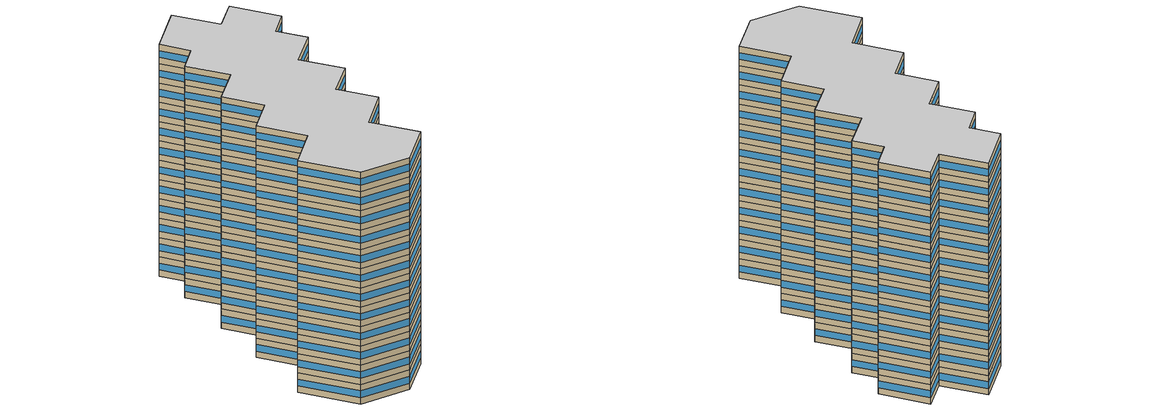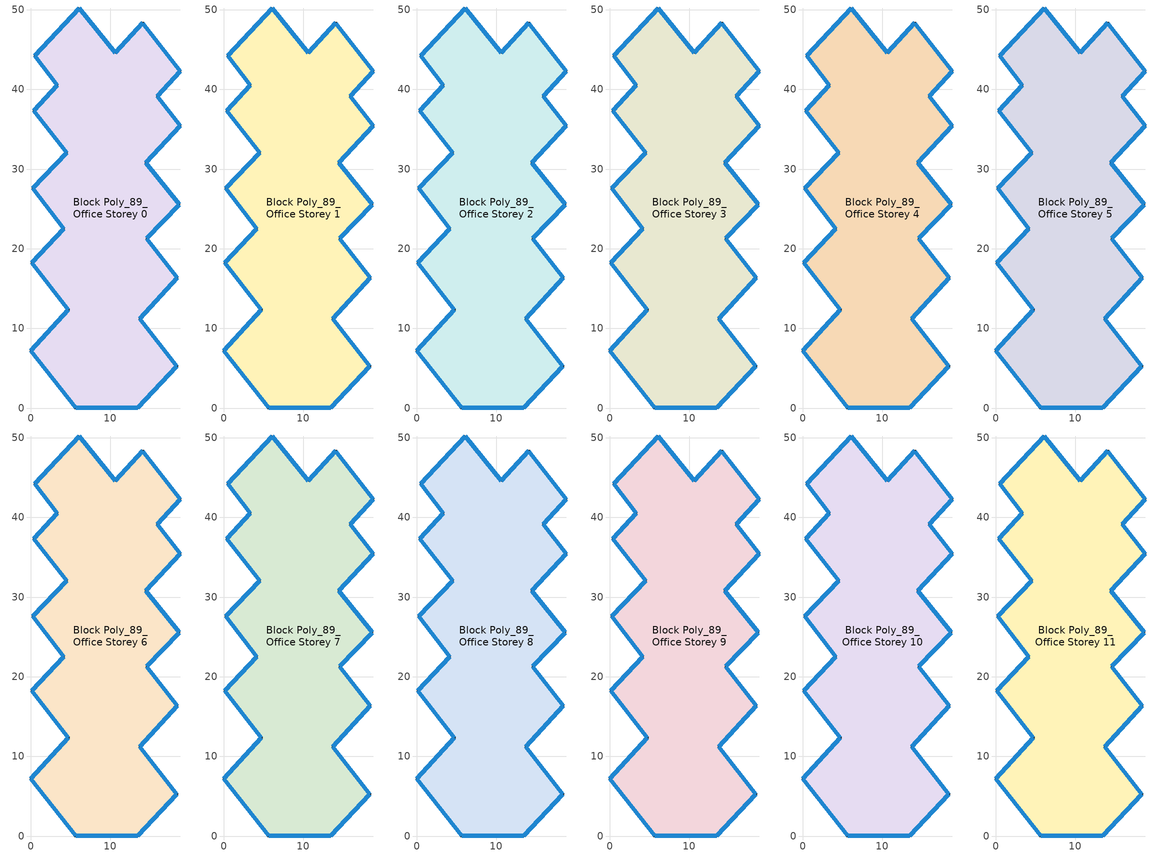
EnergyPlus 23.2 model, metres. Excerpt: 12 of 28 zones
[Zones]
Block Poly_89_Office Storey 0
 floor ground (HSCWZ_Public&Industrial_2005_FloorGround): 14.08,48.34 18.76,42.29 15.86,39.11 18.76,35.41 14.41,30.81 18.63,25.55 14.57,21.28 18.41,16.35 13.68,11.2 18.36,5.26 13.43,0.01 5.62,0 0,7.17 4.74,12.32 0.15,18.26 4.11,22.53 0.27,27.57 4.52,32.05 0.4,37.32 3.3,40.5 0.49,44.19 6.1,50.22 10.6,44.61 z0
 wall outside (HSCWZ_Public&Industrial_2005_ExtWall): 0.49,44.19 3.3,40.5 0.4,37.32 4.52,32.05 0.27,27.57 4.11,22.53 0.15,18.26 4.74,12.32 0,7.17 5.62,0 13.43,0.01 18.36,5.26 13.68,11.2 18.41,16.35 14.57,21.28 18.63,25.55 14.41,30.81 18.76,35.41 15.86,39.11 18.76,42.29 14.08,48.34 10.6,44.61 6.1,50.22 0.49,44.19 z0:3
 window (HSCWZ_Public&Industrial_2005_Win): 0.5,44.19 3.3,40.5 / 3.3,40.5 0.4,37.32 / 0.4,37.32 4.52,32.06 / 4.52,32.05 0.27,27.57 / 0.27,27.56 4.11,22.53 / 4.11,22.52 0.15,18.26 / 0.15,18.25 4.73,12.32 / 4.73,12.32 0,7.17 / 0,7.17 5.62,0 / 5.62,0 13.43,0.01 / 13.43,0.01 18.36,5.26 / 18.36,5.27 13.68,11.2 / 13.68,11.2 18.41,16.35 / 18.41,16.35 14.57,21.28 / 14.57,21.28 18.63,25.55 / 18.63,25.55 14.42,30.81 / 14.42,30.82 18.76,35.41 / 18.76,35.41 15.86,39.11 / 15.86,39.11 18.76,42.28 / 18.76,42.29 14.08,48.33 / 14.07,48.33 10.6,44.61 / 10.59,44.62 6.1,50.21 / 6.1,50.21 0.5,44.2 z0.98:2.02
Block Poly_89_Office Storey 1
 floor to Block Poly_89_Office Storey 0 (HSCWZ_Public&Industrial_2005_FloorSlab): 14.08,48.34 18.76,42.29 15.86,39.11 18.76,35.41 14.41,30.81 18.63,25.55 14.57,21.28 18.41,16.35 13.68,11.2 18.36,5.26 13.43,0.01 5.62,0 0,7.17 4.74,12.32 0.15,18.26 4.11,22.53 0.27,27.57 4.52,32.05 0.4,37.32 3.3,40.5 0.49,44.19 6.1,50.22 10.6,44.61 z3
 wall outside (HSCWZ_Public&Industrial_2005_ExtWall): 0.49,44.19 3.3,40.5 0.4,37.32 4.52,32.05 0.27,27.57 4.11,22.53 0.15,18.26 4.74,12.32 0,7.17 5.62,0 13.43,0.01 18.36,5.26 13.68,11.2 18.41,16.35 14.57,21.28 18.63,25.55 14.41,30.81 18.76,35.41 15.86,39.11 18.76,42.29 14.08,48.34 10.6,44.61 6.1,50.22 0.49,44.19 z3:6
 window (HSCWZ_Public&Industrial_2005_Win): 0.5,44.19 3.3,40.5 / 3.3,40.5 0.4,37.32 / 0.4,37.32 4.52,32.06 / 4.52,32.05 0.27,27.57 / 0.27,27.56 4.11,22.53 / 4.11,22.52 0.15,18.26 / 0.15,18.25 4.73,12.32 / 4.73,12.32 0,7.17 / 0,7.17 5.62,0 / 5.62,0 13.43,0.01 / 13.43,0.01 18.36,5.26 / 18.36,5.27 13.68,11.2 / 13.68,11.2 18.41,16.35 / 18.41,16.35 14.57,21.28 / 14.57,21.28 18.63,25.55 / 18.63,25.55 14.42,30.81 / 14.42,30.82 18.76,35.41 / 18.76,35.41 15.86,39.11 / 15.86,39.11 18.76,42.28 / 18.76,42.29 14.08,48.33 / 14.07,48.33 10.6,44.61 / 10.59,44.62 6.1,50.21 / 6.1,50.21 0.5,44.2 z3.98:5.03
Block Poly_89_Office Storey 2
 floor to Block Poly_89_Office Storey 1 (HSCWZ_Public&Industrial_2005_FloorSlab): 14.08,48.34 18.76,42.29 15.86,39.11 18.76,35.41 14.41,30.81 18.63,25.55 14.57,21.28 18.41,16.35 13.68,11.2 18.36,5.26 13.43,0.01 5.62,0 0,7.17 4.74,12.32 0.15,18.26 4.11,22.53 0.27,27.57 4.52,32.05 0.4,37.32 3.3,40.5 0.49,44.19 6.1,50.22 10.6,44.61 z6
 wall outside (HSCWZ_Public&Industrial_2005_ExtWall): 0.49,44.19 3.3,40.5 0.4,37.32 4.52,32.05 0.27,27.57 4.11,22.53 0.15,18.26 4.74,12.32 0,7.17 5.62,0 13.43,0.01 18.36,5.26 13.68,11.2 18.41,16.35 14.57,21.28 18.63,25.55 14.41,30.81 18.76,35.41 15.86,39.11 18.76,42.29 14.08,48.34 10.6,44.61 6.1,50.22 0.49,44.19 z6:9
 window (HSCWZ_Public&Industrial_2005_Win): 0.5,44.19 3.3,40.5 / 3.3,40.5 0.4,37.32 / 0.4,37.32 4.52,32.06 / 4.52,32.05 0.27,27.57 / 0.27,27.56 4.11,22.53 / 4.11,22.52 0.15,18.26 / 0.15,18.25 4.73,12.32 / 4.73,12.32 0,7.17 / 0,7.17 5.62,0 / 5.62,0 13.43,0.01 / 13.43,0.01 18.36,5.26 / 18.36,5.27 13.68,11.2 / 13.68,11.2 18.41,16.35 / 18.41,16.35 14.57,21.28 / 14.57,21.28 18.63,25.55 / 18.63,25.55 14.42,30.81 / 14.42,30.82 18.76,35.41 / 18.76,35.41 15.86,39.11 / 15.86,39.11 18.76,42.28 / 18.76,42.29 14.08,48.33 / 14.07,48.33 10.6,44.61 / 10.59,44.62 6.1,50.21 / 6.1,50.21 0.5,44.2 z6.97:8.03
Block Poly_89_Office Storey 3
 floor to Block Poly_89_Office Storey 2 (HSCWZ_Public&Industrial_2005_FloorSlab): 14.08,48.34 18.76,42.29 15.86,39.11 18.76,35.41 14.41,30.81 18.63,25.55 14.57,21.28 18.41,16.35 13.68,11.2 18.36,5.26 13.43,0.01 5.62,0 0,7.17 4.74,12.32 0.15,18.26 4.11,22.53 0.27,27.57 4.52,32.05 0.4,37.32 3.3,40.5 0.49,44.19 6.1,50.22 10.6,44.61 z9
 wall outside (HSCWZ_Public&Industrial_2005_ExtWall): 0.49,44.19 3.3,40.5 0.4,37.32 4.52,32.05 0.27,27.57 4.11,22.53 0.15,18.26 4.74,12.32 0,7.17 5.62,0 13.43,0.01 18.36,5.26 13.68,11.2 18.41,16.35 14.57,21.28 18.63,25.55 14.41,30.81 18.76,35.41 15.86,39.11 18.76,42.29 14.08,48.34 10.6,44.61 6.1,50.22 0.49,44.19 z9:12
 window (HSCWZ_Public&Industrial_2005_Win): 0.5,44.19 3.3,40.5 / 3.3,40.5 0.4,37.32 / 0.4,37.32 4.52,32.06 / 4.52,32.05 0.27,27.57 / 0.27,27.56 4.11,22.53 / 4.11,22.52 0.15,18.26 / 0.15,18.25 4.73,12.32 / 4.73,12.32 0,7.17 / 0,7.17 5.62,0 / 5.62,0 13.43,0.01 / 13.43,0.01 18.36,5.26 / 18.36,5.27 13.68,11.2 / 13.68,11.2 18.41,16.35 / 18.41,16.35 14.57,21.28 / 14.57,21.28 18.63,25.55 / 18.63,25.55 14.42,30.81 / 14.42,30.82 18.76,35.41 / 18.76,35.41 15.86,39.11 / 15.86,39.11 18.76,42.28 / 18.76,42.29 14.08,48.33 / 14.07,48.33 10.6,44.61 / 10.59,44.62 6.1,50.21 / 6.1,50.21 0.5,44.2 z9.97:11.03
Block Poly_89_Office Storey 4
 floor to Block Poly_89_Office Storey 3 (HSCWZ_Public&Industrial_2005_FloorSlab): 14.08,48.34 18.76,42.29 15.86,39.11 18.76,35.41 14.41,30.81 18.63,25.55 14.57,21.28 18.41,16.35 13.68,11.2 18.36,5.26 13.43,0.01 5.62,0 0,7.17 4.74,12.32 0.15,18.26 4.11,22.53 0.27,27.57 4.52,32.05 0.4,37.32 3.3,40.5 0.49,44.19 6.1,50.22 10.6,44.61 z12
 wall outside (HSCWZ_Public&Industrial_2005_ExtWall): 0.49,44.19 3.3,40.5 0.4,37.32 4.52,32.05 0.27,27.57 4.11,22.53 0.15,18.26 4.74,12.32 0,7.17 5.62,0 13.43,0.01 18.36,5.26 13.68,11.2 18.41,16.35 14.57,21.28 18.63,25.55 14.41,30.81 18.76,35.41 15.86,39.11 18.76,42.29 14.08,48.34 10.6,44.61 6.1,50.22 0.49,44.19 z12:15
 window (HSCWZ_Public&Industrial_2005_Win): 0.5,44.19 3.3,40.5 / 3.3,40.5 0.4,37.32 / 0.4,37.32 4.52,32.06 / 4.52,32.05 0.27,27.57 / 0.27,27.56 4.11,22.53 / 4.11,22.52 0.15,18.26 / 0.15,18.25 4.73,12.32 / 4.73,12.32 0,7.17 / 0,7.17 5.62,0 / 5.62,0 13.43,0.01 / 13.43,0.01 18.36,5.26 / 18.36,5.27 13.68,11.2 / 13.68,11.2 18.41,16.35 / 18.41,16.35 14.57,21.28 / 14.57,21.28 18.63,25.55 / 18.63,25.55 14.42,30.81 / 14.42,30.82 18.76,35.41 / 18.76,35.41 15.86,39.11 / 15.86,39.11 18.76,42.28 / 18.76,42.29 14.08,48.33 / 14.07,48.33 10.6,44.61 / 10.59,44.62 6.1,50.21 / 6.1,50.21 0.5,44.2 z12.97:14.03
Block Poly_89_Office Storey 5
 floor to Block Poly_89_Office Storey 4 (HSCWZ_Public&Industrial_2005_FloorSlab): 14.08,48.34 18.76,42.29 15.86,39.11 18.76,35.41 14.41,30.81 18.63,25.55 14.57,21.28 18.41,16.35 13.68,11.2 18.36,5.26 13.43,0.01 5.62,0 0,7.17 4.74,12.32 0.15,18.26 4.11,22.53 0.27,27.57 4.52,32.05 0.4,37.32 3.3,40.5 0.49,44.19 6.1,50.22 10.6,44.61 z15
 wall outside (HSCWZ_Public&Industrial_2005_ExtWall): 0.49,44.19 3.3,40.5 0.4,37.32 4.52,32.05 0.27,27.57 4.11,22.53 0.15,18.26 4.74,12.32 0,7.17 5.62,0 13.43,0.01 18.36,5.26 13.68,11.2 18.41,16.35 14.57,21.28 18.63,25.55 14.41,30.81 18.76,35.41 15.86,39.11 18.76,42.29 14.08,48.34 10.6,44.61 6.1,50.22 0.49,44.19 z15:18
 window (HSCWZ_Public&Industrial_2005_Win): 0.5,44.19 3.3,40.5 / 3.3,40.5 0.4,37.32 / 0.4,37.32 4.52,32.06 / 4.52,32.05 0.27,27.57 / 0.27,27.56 4.11,22.53 / 4.11,22.52 0.15,18.26 / 0.15,18.25 4.73,12.32 / 4.73,12.32 0,7.17 / 0,7.17 5.62,0 / 5.62,0 13.43,0.01 / 13.43,0.01 18.36,5.26 / 18.36,5.27 13.68,11.2 / 13.68,11.2 18.41,16.35 / 18.41,16.35 14.57,21.28 / 14.57,21.28 18.63,25.55 / 18.63,25.55 14.42,30.81 / 14.42,30.82 18.76,35.41 / 18.76,35.41 15.86,39.11 / 15.86,39.11 18.76,42.28 / 18.76,42.29 14.08,48.33 / 14.07,48.33 10.6,44.61 / 10.59,44.62 6.1,50.21 / 6.1,50.21 0.5,44.2 z15.97:17.02
Block Poly_89_Office Storey 6
 floor to Block Poly_89_Office Storey 5 (HSCWZ_Public&Industrial_2005_FloorSlab): 14.08,48.34 18.76,42.29 15.86,39.11 18.76,35.41 14.41,30.81 18.63,25.55 14.57,21.28 18.41,16.35 13.68,11.2 18.36,5.26 13.43,0.01 5.62,0 0,7.17 4.74,12.32 0.15,18.26 4.11,22.53 0.27,27.57 4.52,32.05 0.4,37.32 3.3,40.5 0.49,44.19 6.1,50.22 10.6,44.61 z18
 wall outside (HSCWZ_Public&Industrial_2005_ExtWall): 0.49,44.19 3.3,40.5 0.4,37.32 4.52,32.05 0.27,27.57 4.11,22.53 0.15,18.26 4.74,12.32 0,7.17 5.62,0 13.43,0.01 18.36,5.26 13.68,11.2 18.41,16.35 14.57,21.28 18.63,25.55 14.41,30.81 18.76,35.41 15.86,39.11 18.76,42.29 14.08,48.34 10.6,44.61 6.1,50.22 0.49,44.19 z18:21
 window (HSCWZ_Public&Industrial_2005_Win): 0.5,44.19 3.3,40.5 / 3.3,40.5 0.4,37.32 / 0.4,37.32 4.52,32.06 / 4.52,32.05 0.27,27.57 / 0.27,27.56 4.11,22.53 / 4.11,22.52 0.15,18.26 / 0.15,18.25 4.73,12.32 / 4.73,12.32 0,7.17 / 0,7.17 5.62,0 / 5.62,0 13.43,0.01 / 13.43,0.01 18.36,5.26 / 18.36,5.27 13.68,11.2 / 13.68,11.2 18.41,16.35 / 18.41,16.35 14.57,21.28 / 14.57,21.28 18.63,25.55 / 18.63,25.55 14.42,30.81 / 14.42,30.82 18.76,35.41 / 18.76,35.41 15.86,39.11 / 15.86,39.11 18.76,42.28 / 18.76,42.29 14.08,48.33 / 14.07,48.33 10.6,44.61 / 10.59,44.62 6.1,50.21 / 6.1,50.21 0.5,44.2 z18.98:20.02
Block Poly_89_Office Storey 7
 floor to Block Poly_89_Office Storey 6 (HSCWZ_Public&Industrial_2005_FloorSlab): 14.08,48.34 18.76,42.29 15.86,39.11 18.76,35.41 14.41,30.81 18.63,25.55 14.57,21.28 18.41,16.35 13.68,11.2 18.36,5.26 13.43,0.01 5.62,0 0,7.17 4.74,12.32 0.15,18.26 4.11,22.53 0.27,27.57 4.52,32.05 0.4,37.32 3.3,40.5 0.49,44.19 6.1,50.22 10.6,44.61 z21
 wall outside (HSCWZ_Public&Industrial_2005_ExtWall): 0.49,44.19 3.3,40.5 0.4,37.32 4.52,32.05 0.27,27.57 4.11,22.53 0.15,18.26 4.74,12.32 0,7.17 5.62,0 13.43,0.01 18.36,5.26 13.68,11.2 18.41,16.35 14.57,21.28 18.63,25.55 14.41,30.81 18.76,35.41 15.86,39.11 18.76,42.29 14.08,48.34 10.6,44.61 6.1,50.22 0.49,44.19 z21:24
 window (HSCWZ_Public&Industrial_2005_Win): 0.5,44.19 3.3,40.5 / 3.3,40.5 0.4,37.32 / 0.4,37.32 4.52,32.06 / 4.52,32.05 0.27,27.57 / 0.27,27.56 4.11,22.53 / 4.11,22.52 0.15,18.26 / 0.15,18.25 4.73,12.32 / 4.73,12.32 0,7.17 / 0,7.17 5.62,0 / 5.62,0 13.43,0.01 / 13.43,0.01 18.36,5.26 / 18.36,5.27 13.68,11.2 / 13.68,11.2 18.41,16.35 / 18.41,16.35 14.57,21.28 / 14.57,21.28 18.63,25.55 / 18.63,25.55 14.42,30.81 / 14.42,30.82 18.76,35.41 / 18.76,35.41 15.86,39.11 / 15.86,39.11 18.76,42.28 / 18.76,42.29 14.08,48.33 / 14.07,48.33 10.6,44.61 / 10.59,44.62 6.1,50.21 / 6.1,50.21 0.5,44.2 z21.98:23.02
Block Poly_89_Office Storey 8
 floor to Block Poly_89_Office Storey 7 (HSCWZ_Public&Industrial_2005_FloorSlab): 14.08,48.34 18.76,42.29 15.86,39.11 18.76,35.41 14.41,30.81 18.63,25.55 14.57,21.28 18.41,16.35 13.68,11.2 18.36,5.26 13.43,0.01 5.62,0 0,7.17 4.74,12.32 0.15,18.26 4.11,22.53 0.27,27.57 4.52,32.05 0.4,37.32 3.3,40.5 0.49,44.19 6.1,50.22 10.6,44.61 z24
 wall outside (HSCWZ_Public&Industrial_2005_ExtWall): 0.49,44.19 3.3,40.5 0.4,37.32 4.52,32.05 0.27,27.57 4.11,22.53 0.15,18.26 4.74,12.32 0,7.17 5.62,0 13.43,0.01 18.36,5.26 13.68,11.2 18.41,16.35 14.57,21.28 18.63,25.55 14.41,30.81 18.76,35.41 15.86,39.11 18.76,42.29 14.08,48.34 10.6,44.61 6.1,50.22 0.49,44.19 z24:27
 window (HSCWZ_Public&Industrial_2005_Win): 0.5,44.19 3.3,40.5 / 3.3,40.5 0.4,37.32 / 0.4,37.32 4.52,32.06 / 4.52,32.05 0.27,27.57 / 0.27,27.56 4.11,22.53 / 4.11,22.52 0.15,18.26 / 0.15,18.25 4.73,12.32 / 4.73,12.32 0,7.17 / 0,7.17 5.62,0 / 5.62,0 13.43,0.01 / 13.43,0.01 18.36,5.26 / 18.36,5.27 13.68,11.2 / 13.68,11.2 18.41,16.35 / 18.41,16.35 14.57,21.28 / 14.57,21.28 18.63,25.55 / 18.63,25.55 14.42,30.81 / 14.42,30.82 18.76,35.41 / 18.76,35.41 15.86,39.11 / 15.86,39.11 18.76,42.28 / 18.76,42.29 14.08,48.33 / 14.07,48.33 10.6,44.61 / 10.59,44.62 6.1,50.21 / 6.1,50.21 0.5,44.2 z24.98:26.02
Block Poly_89_Office Storey 9
 floor to Block Poly_89_Office Storey 8 (HSCWZ_Public&Industrial_2005_FloorSlab): 14.08,48.34 18.76,42.29 15.86,39.11 18.76,35.41 14.41,30.81 18.63,25.55 14.57,21.28 18.41,16.35 13.68,11.2 18.36,5.26 13.43,0.01 5.62,0 0,7.17 4.74,12.32 0.15,18.26 4.11,22.53 0.27,27.57 4.52,32.05 0.4,37.32 3.3,40.5 0.49,44.19 6.1,50.22 10.6,44.61 z27
 wall outside (HSCWZ_Public&Industrial_2005_ExtWall): 0.49,44.19 3.3,40.5 0.4,37.32 4.52,32.05 0.27,27.57 4.11,22.53 0.15,18.26 4.74,12.32 0,7.17 5.62,0 13.43,0.01 18.36,5.26 13.68,11.2 18.41,16.35 14.57,21.28 18.63,25.55 14.41,30.81 18.76,35.41 15.86,39.11 18.76,42.29 14.08,48.34 10.6,44.61 6.1,50.22 0.49,44.19 z27:30
 window (HSCWZ_Public&Industrial_2005_Win): 0.5,44.19 3.3,40.5 / 3.3,40.5 0.4,37.32 / 0.4,37.32 4.52,32.06 / 4.52,32.05 0.27,27.57 / 0.27,27.56 4.11,22.53 / 4.11,22.52 0.15,18.26 / 0.15,18.25 4.73,12.32 / 4.73,12.32 0,7.17 / 0,7.17 5.62,0 / 5.62,0 13.43,0.01 / 13.43,0.01 18.36,5.26 / 18.36,5.27 13.68,11.2 / 13.68,11.2 18.41,16.35 / 18.41,16.35 14.57,21.28 / 14.57,21.28 18.63,25.55 / 18.63,25.55 14.42,30.81 / 14.42,30.82 18.76,35.41 / 18.76,35.41 15.86,39.11 / 15.86,39.11 18.76,42.28 / 18.76,42.29 14.08,48.33 / 14.07,48.33 10.6,44.61 / 10.59,44.62 6.1,50.21 / 6.1,50.21 0.5,44.2 z27.98:29.02
Block Poly_89_Office Storey 10
 floor to Block Poly_89_Office Storey 9 (HSCWZ_Public&Industrial_2005_FloorSlab): 14.08,48.34 18.76,42.29 15.86,39.11 18.76,35.41 14.41,30.81 18.63,25.55 14.57,21.28 18.41,16.35 13.68,11.2 18.36,5.26 13.43,0.01 5.62,0 0,7.17 4.74,12.32 0.15,18.26 4.11,22.53 0.27,27.57 4.52,32.05 0.4,37.32 3.3,40.5 0.49,44.19 6.1,50.22 10.6,44.61 z30
 wall outside (HSCWZ_Public&Industrial_2005_ExtWall): 0.49,44.19 3.3,40.5 0.4,37.32 4.52,32.05 0.27,27.57 4.11,22.53 0.15,18.26 4.74,12.32 0,7.17 5.62,0 13.43,0.01 18.36,5.26 13.68,11.2 18.41,16.35 14.57,21.28 18.63,25.55 14.41,30.81 18.76,35.41 15.86,39.11 18.76,42.29 14.08,48.34 10.6,44.61 6.1,50.22 0.49,44.19 z30:33
 window (HSCWZ_Public&Industrial_2005_Win): 0.5,44.19 3.3,40.5 / 3.3,40.5 0.4,37.32 / 0.4,37.32 4.52,32.06 / 4.52,32.05 0.27,27.57 / 0.27,27.56 4.11,22.53 / 4.11,22.52 0.15,18.26 / 0.15,18.25 4.73,12.32 / 4.73,12.32 0,7.17 / 0,7.17 5.62,0 / 5.62,0 13.43,0.01 / 13.43,0.01 18.36,5.26 / 18.36,5.27 13.68,11.2 / 13.68,11.2 18.41,16.35 / 18.41,16.35 14.57,21.28 / 14.57,21.28 18.63,25.55 / 18.63,25.55 14.42,30.81 / 14.42,30.82 18.76,35.41 / 18.76,35.41 15.86,39.11 / 15.86,39.11 18.76,42.28 / 18.76,42.29 14.08,48.33 / 14.07,48.33 10.6,44.61 / 10.59,44.62 6.1,50.21 / 6.1,50.21 0.5,44.2 z30.98:32.02
Block Poly_89_Office Storey 11
 floor to Block Poly_89_Office Storey 10 (HSCWZ_Public&Industrial_2005_FloorSlab): 14.08,48.34 18.76,42.29 15.86,39.11 18.76,35.41 14.41,30.81 18.63,25.55 14.57,21.28 18.41,16.35 13.68,11.2 18.36,5.26 13.43,0.01 5.62,0 0,7.17 4.74,12.32 0.15,18.26 4.11,22.53 0.27,27.57 4.52,32.05 0.4,37.32 3.3,40.5 0.49,44.19 6.1,50.22 10.6,44.61 z33
 wall outside (HSCWZ_Public&Industrial_2005_ExtWall): 0.49,44.19 3.3,40.5 0.4,37.32 4.52,32.05 0.27,27.57 4.11,22.53 0.15,18.26 4.74,12.32 0,7.17 5.62,0 13.43,0.01 18.36,5.26 13.68,11.2 18.41,16.35 14.57,21.28 18.63,25.55 14.41,30.81 18.76,35.41 15.86,39.11 18.76,42.29 14.08,48.34 10.6,44.61 6.1,50.22 0.49,44.19 z33:36
 window (HSCWZ_Public&Industrial_2005_Win): 0.5,44.19 3.3,40.5 / 3.3,40.5 0.4,37.32 / 0.4,37.32 4.52,32.06 / 4.52,32.05 0.27,27.57 / 0.27,27.56 4.11,22.53 / 4.11,22.52 0.15,18.26 / 0.15,18.25 4.73,12.32 / 4.73,12.32 0,7.17 / 0,7.17 5.62,0 / 5.62,0 13.43,0.01 / 13.43,0.01 18.36,5.26 / 18.36,5.27 13.68,11.2 / 13.68,11.2 18.41,16.35 / 18.41,16.35 14.57,21.28 / 14.57,21.28 18.63,25.55 / 18.63,25.55 14.42,30.81 / 14.42,30.82 18.76,35.41 / 18.76,35.41 15.86,39.11 / 15.86,39.11 18.76,42.28 / 18.76,42.29 14.08,48.33 / 14.07,48.33 10.6,44.61 / 10.59,44.62 6.1,50.21 / 6.1,50.21 0.5,44.2 z33.98:35.02
 ceiling to Block Poly_89_Office Storey 12 (HSCWZ_Public&Industrial_2005_FloorSlab): 18.36,5.26 13.68,11.2 18.41,16.35 14.57,21.28 18.63,25.55 14.41,30.81 18.76,35.41 15.86,39.11 18.76,42.29 14.08,48.34 10.6,44.61 6.1,50.22 0.49,44.19 3.3,40.5 0.4,37.32 4.52,32.05 0.27,27.57 4.11,22.53 0.15,18.26 4.74,12.32 0,7.17 5.62,0 13.43,0.01 z36
[BUILDING]
shang4hai3shi4_Office_4_15_2005: North Axis=0; Terrain=City; Loads Convergence Tolerance Value=0.04; Temperature Convergence Tolerance Value=0.4; Solar Distribution=FullExterior; Maximum Number of Warmup Days=25; Minimum Number of Warmup Days=1
[MATERIAL] Thermal Absorptance=0.9; Solar Absorptance=0.7; Visible Absorptance=0.7
Name | Roughness | Thickness | Conductivity | Density | Specific Heat
Concrete | MediumRough | 0.1 | 1.7 | 2240 | 900
Brick | MediumRough | 0.1 | 0.72 | 1920 | 840
Tile | Smooth | 0.02 | 1.3 | 2200 | 900
Gypsum | Smooth | 0.015 | 0.16 | 800 | 1090
Insulation 0.011 | Rough | 0.011 | 0.04 | 40 | 1500
Insulation 0.021 | Rough | 0.021 | 0.04 | 40 | 1500
Insulation 0.043 | Rough | 0.043 | 0.04 | 40 | 1500
[WINDOWMATERIAL:SIMPLEGLAZINGSYSTEM]
HSCWZ_Public&Industrial_2005_Win_material: UFactor=3.175; Solar Heat Gain Coefficient=0.485
[CONSTRUCTION]
HSCWZ_Public&Industrial_2005_FloorSlab: Tile, Concrete, Insulation 0.021, Concrete, Tile
HSCWZ_Public&Industrial_2005_FloorGround: Tile, Concrete, Gypsum, Insulation 0.043
HSCWZ_Public&Industrial_2005_Win: HSCWZ_Public&Industrial_2005_Win_material
HSCWZ_Public&Industrial_2005_ExtWall: Brick, Concrete, Insulation 0.011
[ZONE] Type=1; Multiplier=1; Ceiling Height=autocalculate; Volume=autocalculate; Floor Area=autocalculate; Part of Total Floor Area=Yes
Block Poly_89_Office Storey 0; Block Poly_89_Office Storey 1; Block Poly_89_Office Storey 2; Block Poly_89_Office Storey 3; Block Poly_89_Office Storey 4; Block Poly_89_Office Storey 5; Block Poly_89_Office Storey 6; Block Poly_89_Office Storey 7; Block Poly_89_Office Storey 8; Block Poly_89_Office Storey 9; Block Poly_89_Office Storey 10; Block Poly_89_Office Storey 11
[PEOPLE] Number of People Schedule=People_Schedule; Number of People Calculation Method=Area/Person; Floor Area per Person=17; Fraction Radiant=0.3; Sensible Heat Fraction=autocalculate; Activity Level Schedule=CN_GenericActivityLevel; Carbon Dioxide Generation Rate=3.82e-08; Enable ASHRAE 55 Comfort Warnings=No; Mean Radiant Temperature Calculation Type=ZoneAveraged; Clothing Insulation Calculation Method=ClothingInsulationSchedule; Cold Stress Temperature Threshold=15.56; Heat Stress Temperature Threshold=30
Name | Zone or ZoneList or Space or SpaceList
People_Block Poly_89_Office Storey 0 | Block Poly_89_Office Storey 0
People_Block Poly_89_Office Storey 1 | Block Poly_89_Office Storey 1
People_Block Poly_89_Office Storey 2 | Block Poly_89_Office Storey 2
People_Block Poly_89_Office Storey 3 | Block Poly_89_Office Storey 3
People_Block Poly_89_Office Storey 4 | Block Poly_89_Office Storey 4
People_Block Poly_89_Office Storey 5 | Block Poly_89_Office Storey 5
People_Block Poly_89_Office Storey 6 | Block Poly_89_Office Storey 6
People_Block Poly_89_Office Storey 7 | Block Poly_89_Office Storey 7
People_Block Poly_89_Office Storey 8 | Block Poly_89_Office Storey 8
People_Block Poly_89_Office Storey 9 | Block Poly_89_Office Storey 9
People_Block Poly_89_Office Storey 10 | Block Poly_89_Office Storey 10
People_Block Poly_89_Office Storey 11 | Block Poly_89_Office Storey 11
[LIGHTS] Schedule=Lights_Schedule; Design Level Calculation Method=Watts/Area; Watts per Zone Floor Area=11; Return Air Fraction=0; Fraction Radiant=0; Fraction Visible=0; Fraction Replaceable=1; EndUse Subcategory=General; Return Air Fraction Calculated from Plenum Temperature=No; Return Air Fraction Function of Plenum Temperature Coefficient 1=0; Return Air Fraction Function of Plenum Temperature Coefficient 2=0
Name | Zone or ZoneList or Space or SpaceList
Lights_Block Poly_89_Office Storey 0 | Block Poly_89_Office Storey 0
Lights_Block Poly_89_Office Storey 1 | Block Poly_89_Office Storey 1
Lights_Block Poly_89_Office Storey 2 | Block Poly_89_Office Storey 2
Lights_Block Poly_89_Office Storey 3 | Block Poly_89_Office Storey 3
Lights_Block Poly_89_Office Storey 4 | Block Poly_89_Office Storey 4
Lights_Block Poly_89_Office Storey 5 | Block Poly_89_Office Storey 5
Lights_Block Poly_89_Office Storey 6 | Block Poly_89_Office Storey 6
Lights_Block Poly_89_Office Storey 7 | Block Poly_89_Office Storey 7
Lights_Block Poly_89_Office Storey 8 | Block Poly_89_Office Storey 8
Lights_Block Poly_89_Office Storey 9 | Block Poly_89_Office Storey 9
Lights_Block Poly_89_Office Storey 10 | Block Poly_89_Office Storey 10
Lights_Block Poly_89_Office Storey 11 | Block Poly_89_Office Storey 11
[ELECTRICEQUIPMENT] Schedule=ElectricEquipment_Schedule; Design Level Calculation Method=Watts/Area; Watts per Zone Floor Area=10; Fraction Latent=0; Fraction Radiant=0; Fraction Lost=0; EndUse Subcategory=General
Name | Zone or ZoneList or Space or SpaceList
ElectricEquipment_Block Poly_89_Office Storey 0 | Block Poly_89_Office Storey 0
ElectricEquipment_Block Poly_89_Office Storey 1 | Block Poly_89_Office Storey 1
ElectricEquipment_Block Poly_89_Office Storey 2 | Block Poly_89_Office Storey 2
ElectricEquipment_Block Poly_89_Office Storey 3 | Block Poly_89_Office Storey 3
ElectricEquipment_Block Poly_89_Office Storey 4 | Block Poly_89_Office Storey 4
ElectricEquipment_Block Poly_89_Office Storey 5 | Block Poly_89_Office Storey 5
ElectricEquipment_Block Poly_89_Office Storey 6 | Block Poly_89_Office Storey 6
ElectricEquipment_Block Poly_89_Office Storey 7 | Block Poly_89_Office Storey 7
ElectricEquipment_Block Poly_89_Office Storey 8 | Block Poly_89_Office Storey 8
ElectricEquipment_Block Poly_89_Office Storey 9 | Block Poly_89_Office Storey 9
ElectricEquipment_Block Poly_89_Office Storey 10 | Block Poly_89_Office Storey 10
ElectricEquipment_Block Poly_89_Office Storey 11 | Block Poly_89_Office Storey 11
[ZONEINFILTRATION:DESIGNFLOWRATE] Schedule=AirEx_ConditionedTime_Schedule; Design Flow Rate Calculation Method=AirChanges/Hour; Air Changes per Hour=1; Constant Term Coefficient=1; Temperature Term Coefficient=0; Velocity Term Coefficient=0; Velocity Squared Term Coefficient=0
Name | Zone or ZoneList or Space or SpaceList
Infil 1 | Block Poly_89_Office Storey 0
Infil 2 | Block Poly_89_Office Storey 1
Infil 3 | Block Poly_89_Office Storey 2
Infil 4 | Block Poly_89_Office Storey 3
Infil 5 | Block Poly_89_Office Storey 4
Infil 6 | Block Poly_89_Office Storey 5
Infil 7 | Block Poly_89_Office Storey 6
Infil 8 | Block Poly_89_Office Storey 7
Infil 9 | Block Poly_89_Office Storey 8
Infil 10 | Block Poly_89_Office Storey 9
Infil 11 | Block Poly_89_Office Storey 10
Infil 12 | Block Poly_89_Office Storey 11
[HVACTEMPLATE:THERMOSTAT]
HVACTemp: Heating Setpoint Schedule=Heating_SP_Schedule; Cooling Setpoint Schedule=Cooling_SP_Schedule
[HVACTEMPLATE:ZONE:IDEALLOADSAIRSYSTEM] Template Thermostat=HVACTemp; System Availability Schedule=HVAC_ConditionedTime_Schedule; Maximum Heating Supply Air Temperature=50; Minimum Cooling Supply Air Temperature=13; Maximum Heating Supply Air Humidity Ratio=0.0156; Minimum Cooling Supply Air Humidity Ratio=0.0077; Heating Limit=NoLimit; Cooling Limit=NoLimit; Heating Availability Schedule=Heating_Period_Schedule; Cooling Availability Schedule=Cooling_Period_Schedule; Dehumidification Control Type=ConstantSensibleHeatRatio; Cooling Sensible Heat Ratio=0.7; Dehumidification Setpoint=60; Humidification Control Type=None; Humidification Setpoint=30; Outdoor Air Method=None; Outdoor Air Flow Rate per Person=0.00944; Outdoor Air Flow Rate per Zone Floor Area=0; Outdoor Air Flow Rate per Zone=0; Demand Controlled Ventilation Type=None; Outdoor Air Economizer Type=NoEconomizer; Heat Recovery Type=None; Sensible Heat Recovery Effectiveness=0.7; Latent Heat Recovery Effectiveness=0.65
Block Poly_89_Office Storey 0; Block Poly_89_Office Storey 1; Block Poly_89_Office Storey 2; Block Poly_89_Office Storey 3; Block Poly_89_Office Storey 4; Block Poly_89_Office Storey 5; Block Poly_89_Office Storey 6; Block Poly_89_Office Storey 7; Block Poly_89_Office Storey 8; Block Poly_89_Office Storey 9; Block Poly_89_Office Storey 10; Block Poly_89_Office Storey 11
[SCHEDULE:COMPACT]
People_Schedule; Lights_Schedule: Through: 12/31, For: Weekdays, Until: 07:00, 0, Until: 08:00, 0.1, Until: 09:00, 0.5, Until: 12:00, 0.95, Until: 14:00, 0.8, Until: 18:00, 0.95, Until: 20:00, 0.3, Until: 24:00, 0, For: AllOtherDays, Until: 24:00, 0
ElectricEquipment_Schedule: Through: 12/31, For: Weekdays, Until: 07:00, 0, Until: 08:00, 0.1, Until: 09:00, 0.5, Until: 12:00, 0.95, Until: 14:00, 0.5, Until: 18:00, 0.95, Until: 20:00, 0.3, Until: 24:00, 0, For: AllOtherDays, Until: 24:00, 0
Heating_SP_Schedule: Through: 12/31, For: Weekdays, Until: 06:00, 5, Until: 07:00, 16, Until: 18:00, 20, Until: 19:00, 20, Until: 20:00, 18, Until: 21:00, 16, Until: 24:00, 5, For: AllOtherDays, Until: 24:00, 5
Cooling_SP_Schedule: Through: 12/31, For: Weekdays, Until: 08:00, 37, Until: 09:00, 28, Until: 17:00, 28, Until: 24:00, 37, For: AllOtherDays, Until: 24:00, 37
Heating_Period_Schedule: Through: 04/15, For: AllDays, Until: 24:00, 1, Through: 11/01, For: AllDays, Until: 24:00, 0, Through: 12/31, For: AllDays, Until: 24:00, 1
Cooling_Period_Schedule: Through: 04/15, For: AllDays, Until: 24:00, 0, Through: 10/31, For: AllDays, Until: 24:00, 1, Through: 12/31, For: AllDays, Until: 24:00, 0
HVAC_ConditionedTime_Schedule: Through: 12/31, For: Weekdays, Until: 08:00, 0, Until: 18:00, 1, Until: 24:00, 0, For: AllOtherDays, Until: 24:00, 0
AirEx_ConditionedTime_Schedule: Through: 12/31, For: Weekdays, Until: 07:00, 0, Until: 20:00, 1.5, Until: 24:00, 0, For: AllOtherDays, Until: 24:00, 0
CN_GenericActivityLevel: Through: 12/31, For: Weekdays, Until: 08:00, 80, Until: 18:00, 120, Until: 24:00, 80, For: AllOtherDays, Until: 24:00, 80
